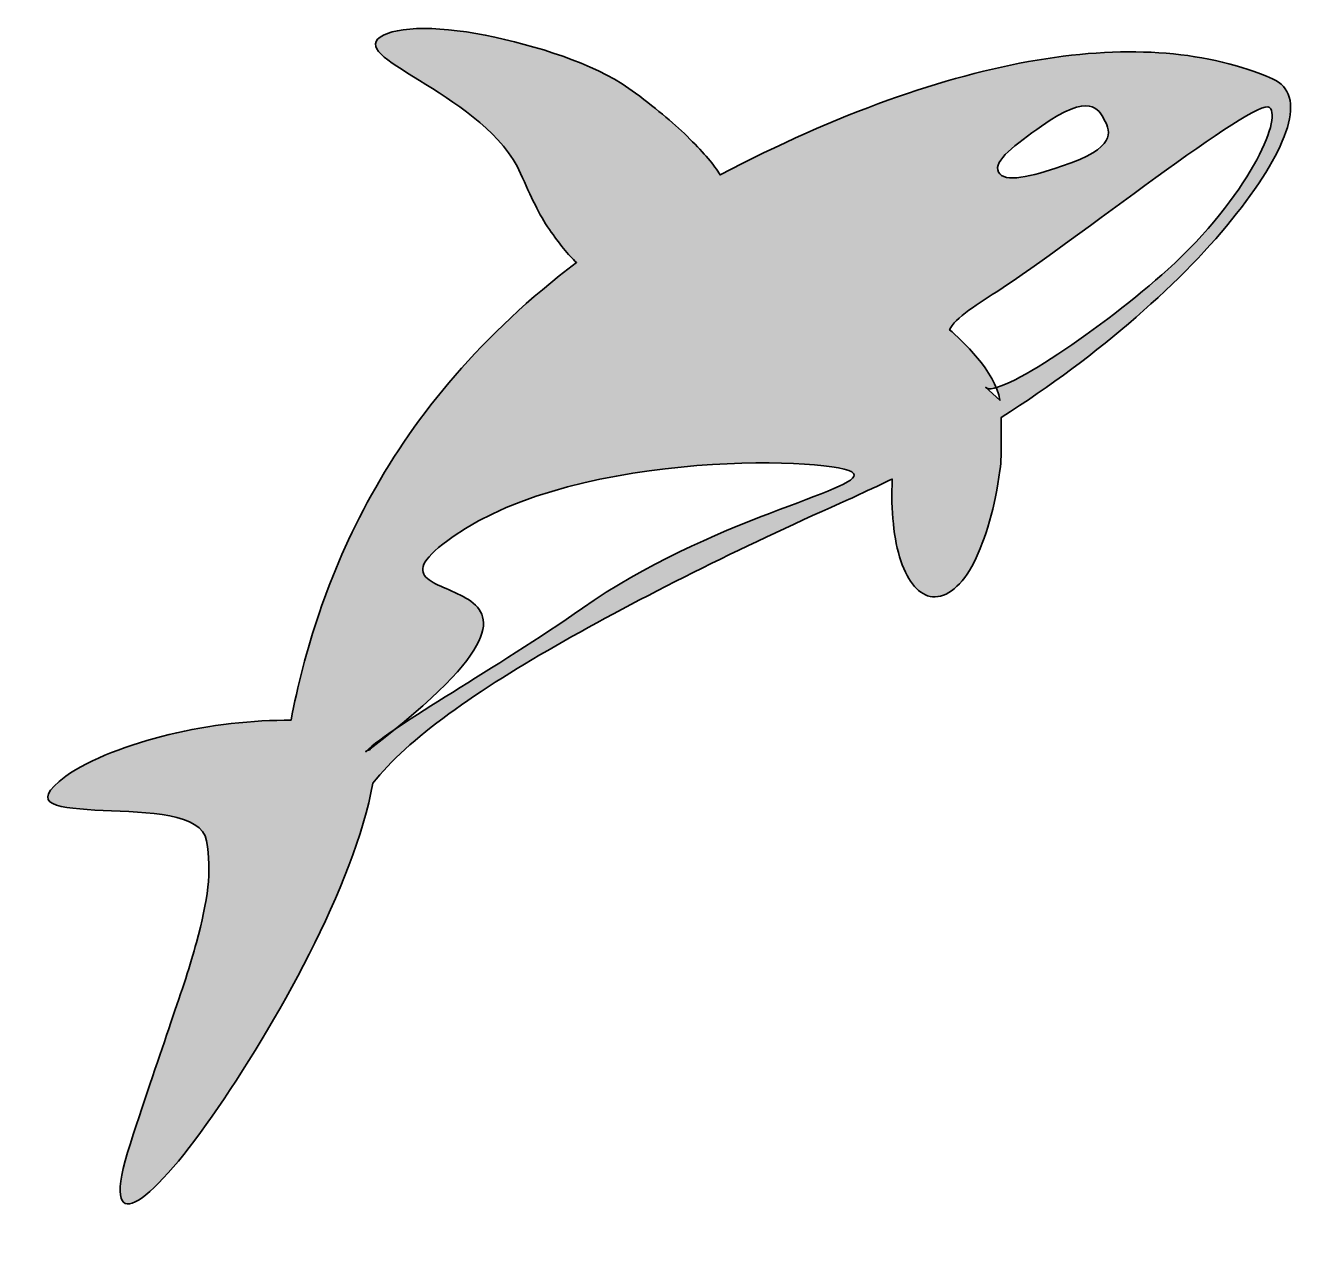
# Model space of a CAD drawing. Header units: inches. Extents: x 2.8 to 92.2, y 30.1 to 115.1.
import ezdxf

# ---------------------------------------------------------------- set-up
doc = ezdxf.new("R2010")
doc.units = ezdxf.units.IN
doc.header["$MEASUREMENT"] = 0
doc.layers.add('Layer 1', color=7, linetype='Continuous')

msp = doc.modelspace()

# ---------------------------------------------------------------- hatches: boundary and pattern name
at = {"layer": 'Layer 1', "true_color": 0xffffff}
h = msp.add_hatch(color=7, dxfattribs=at)
h.dxf.hatch_style = 2
edge = h.paths.add_edge_path()
edge.add_spline(control_points=[(89.7, 111.4), (85.3, 113.3), (79.8, 113.8), (73.3, 112.7), (66.8, 111.6), (59.4, 109), (51.2, 104.7), (50.8, 105.4), (50.1, 106.2), (49.1, 107.2), (48.1, 108.2), (46.9, 109.2), (45.3, 110.4), (43, 112.2), (39.1, 113.5), (35.5, 114.3), (31.9, 115.1), (28.6, 115.1), (27.5, 114.3), (26.4, 113.5), (28.3, 112.5), (30.7, 111), (33.1, 109.5), (36.1, 107.5), (37.3, 104.8), (38, 103.2), (38.6, 101.9), (39.3, 100.9), (40, 99.9), (40.6, 99.1), (41.2, 98.6), (34.6, 93.6), (30, 88), (26.9, 82.4), (23.8, 76.8), (22.2, 71.4), (21.3, 66.7), (18.7, 66.7), (15.6, 66.4), (12.8, 65.7), (10, 65), (7.3, 64), (5.6, 62.8), (2.8, 60.7), (5.1, 60.6), (8.2, 60.4), (11.3, 60.3), (15.1, 60.2), (15.4, 58.3), (15.8, 56.1), (15.5, 54.2), (14.7, 51.2), (13.9, 48.2), (12.3, 44), (10.1, 37.2), (7.8, 30.1), (11.4, 32.8), (15.8, 39.1), (20.2, 45.4), (25.7, 55.2), (27, 62.3), (29.4, 65.4), (34.3, 68.8), (40.3, 72.2), (46.3, 75.6), (53.4, 79.1), (60.2, 82.1), (60.7, 82.3), (61.2, 82.6), (61.7, 82.8), (62.2, 83), (62.7, 83.3), (63.2, 83.5), (63.1, 81.3), (63.3, 79.3), (63.8, 77.8), (64.3, 76.3), (65.1, 75.4), (66, 75.3), (67, 75.2), (68.1, 76.1), (68.9, 77.7), (69.7, 79.3), (70.4, 81.6), (70.7, 84.1), (70.8, 84.8), (70.8, 85.4), (70.8, 86), (70.8, 86.6), (70.8, 87.2), (70.8, 87.8), (77.6, 92.1), (83.6, 97.4), (87.2, 102), (90.8, 106.6), (92.2, 110.3), (89.7, 111.4)], knot_values=[0, 0, 0, 0, 1, 1, 1, 2, 2, 2, 3, 3, 3, 4, 4, 4, 5, 5, 5, 6, 6, 6, 7, 7, 7, 8, 8, 8, 9, 9, 9, 10, 10, 10, 11, 11, 11, 12, 12, 12, 13, 13, 13, 14, 14, 14, 15, 15, 15, 16, 16, 16, 17, 17, 17, 18, 18, 18, 19, 19, 19, 20, 20, 20, 21, 21, 21, 22, 22, 22, 23, 23, 23, 24, 24, 24, 25, 25, 25, 26, 26, 26, 27, 27, 27, 28, 28, 28, 29, 29, 29, 30, 30, 30, 31, 31, 31, 32, 32, 32, 32], degree=3, periodic=1)
edge = h.paths.add_edge_path()
edge.add_spline(control_points=[(41.6, 74.5), (35.6, 70.3), (28.5, 66.4), (26.5, 64.5), (26.5, 64.5), (26.5, 64.5), (26.5, 64.5), (26.5, 64.6), (26.9, 64.6), (26.8, 64.7), (45.5, 79), (24, 73.5), (32.6, 79.5), (41.4, 85.7), (59.8, 85), (60.5, 83.9), (61.3, 82.8), (50.4, 80.7), (41.6, 74.5)], knot_values=[0, 0, 0, 0, 1, 1, 1, 2, 2, 2, 3, 3, 3, 4, 4, 4, 5, 5, 5, 6, 6, 6, 6], degree=3, periodic=1)
edge = h.paths.add_edge_path()
edge.add_spline(control_points=[(73.6, 108.1), (77, 110.5), (77.6, 109.3), (78, 108.5), (78.4, 107.7), (78.9, 106.6), (75, 105.3), (72.9, 104.6), (71, 104.1), (70.6, 104.9), (70.2, 105.7), (71.8, 106.8), (73.6, 108.1)], knot_values=[0, 0, 0, 0, 1, 1, 1, 2, 2, 2, 3, 3, 3, 4, 4, 4, 4], degree=3, periodic=1)
edge = h.paths.add_edge_path()
edge.add_spline(control_points=[(69.7, 89.9), (69.7, 89.9), (70.7, 89), (70.7, 89), (70.4, 91), (68, 93.2), (67.2, 93.9), (67.5, 94.7), (69.3, 95.8), (70.7, 96.7), (75.5, 99.8), (88.6, 110.2), (89.5, 109.4), (90.4, 108.6), (88, 103.2), (82.4, 98.1), (78.1, 94.2), (70.5, 89), (69.7, 89.9)], knot_values=[0, 0, 0, 0, 1, 1, 1, 2, 2, 2, 3, 3, 3, 4, 4, 4, 5, 5, 5, 6, 6, 6, 6], degree=3, periodic=1)

# ---------------------------------------------------------------- linework, layer by layer
at = {"layer": 'Layer 1', "color": 7, "lineweight": 35, "true_color": 0xffffff}
for points, knots in [([(89.7, 111.4), (85.3, 113.3), (79.8, 113.8), (73.3, 112.7), (66.8, 111.6), (59.4, 109), (51.2, 104.7), (50.8, 105.4), (50.1, 106.2), (49.1, 107.2), (48.1, 108.2), (46.9, 109.2), (45.3, 110.4), (43, 112.2), (39.1, 113.5), (35.5, 114.3), (31.9, 115.1), (28.6, 115.1), (27.5, 114.3), (26.4, 113.5), (28.3, 112.5), (30.7, 111), (33.1, 109.5), (36.1, 107.5), (37.3, 104.8), (38, 103.2), (38.6, 101.9), (39.3, 100.9), (40, 99.9), (40.6, 99.1), (41.2, 98.6), (34.6, 93.6), (30, 88), (26.9, 82.4), (23.8, 76.8), (22.2, 71.4), (21.3, 66.7), (18.7, 66.7), (15.6, 66.4), (12.8, 65.7), (10, 65), (7.3, 64), (5.6, 62.8), (2.8, 60.7), (5.1, 60.6), (8.2, 60.4), (11.3, 60.3), (15.1, 60.2), (15.4, 58.3), (15.8, 56.1), (15.5, 54.2), (14.7, 51.2), (13.9, 48.2), (12.3, 44), (10.1, 37.2), (7.8, 30.1), (11.4, 32.8), (15.8, 39.1), (20.2, 45.4), (25.7, 55.2), (27, 62.3), (29.4, 65.4), (34.3, 68.8), (40.3, 72.2), (46.3, 75.6), (53.4, 79.1), (60.2, 82.1), (60.7, 82.3), (61.2, 82.6), (61.7, 82.8), (62.2, 83), (62.7, 83.3), (63.2, 83.5), (63.1, 81.3), (63.3, 79.3), (63.8, 77.8), (64.3, 76.3), (65.1, 75.4), (66, 75.3), (67, 75.2), (68.1, 76.1), (68.9, 77.7), (69.7, 79.3), (70.4, 81.6), (70.7, 84.1), (70.8, 84.8), (70.8, 85.4), (70.8, 86), (70.8, 86.6), (70.8, 87.2), (70.8, 87.8), (77.6, 92.1), (83.6, 97.4), (87.2, 102), (90.8, 106.6), (92.2, 110.3), (89.7, 111.4)], [0, 0, 0, 0, 1, 1, 1, 2, 2, 2, 3, 3, 3, 4, 4, 4, 5, 5, 5, 6, 6, 6, 7, 7, 7, 8, 8, 8, 9, 9, 9, 10, 10, 10, 11, 11, 11, 12, 12, 12, 13, 13, 13, 14, 14, 14, 15, 15, 15, 16, 16, 16, 17, 17, 17, 18, 18, 18, 19, 19, 19, 20, 20, 20, 21, 21, 21, 22, 22, 22, 23, 23, 23, 24, 24, 24, 25, 25, 25, 26, 26, 26, 27, 27, 27, 28, 28, 28, 29, 29, 29, 30, 30, 30, 31, 31, 31, 32, 32, 32, 32]), ([(69.7, 89.9), (69.7, 89.9), (70.7, 89), (70.7, 89), (70.4, 91), (68, 93.2), (67.2, 93.9), (67.5, 94.7), (69.3, 95.8), (70.7, 96.7), (75.5, 99.8), (88.6, 110.2), (89.5, 109.4), (90.4, 108.6), (88, 103.2), (82.4, 98.1), (78.1, 94.2), (70.5, 89), (69.7, 89.9)], [0, 0, 0, 0, 1, 1, 1, 2, 2, 2, 3, 3, 3, 4, 4, 4, 5, 5, 5, 6, 6, 6, 6]), ([(73.6, 108.1), (77, 110.5), (77.6, 109.3), (78, 108.5), (78.4, 107.7), (78.9, 106.6), (75, 105.3), (72.9, 104.6), (71, 104.1), (70.6, 104.9), (70.2, 105.7), (71.8, 106.8), (73.6, 108.1)], [0, 0, 0, 0, 1, 1, 1, 2, 2, 2, 3, 3, 3, 4, 4, 4, 4]), ([(41.6, 74.5), (35.6, 70.3), (28.5, 66.4), (26.5, 64.5), (26.5, 64.5), (26.5, 64.5), (26.5, 64.5), (26.5, 64.6), (26.9, 64.6), (26.8, 64.7), (45.5, 79), (24, 73.5), (32.6, 79.5), (41.4, 85.7), (59.8, 85), (60.5, 83.9), (61.3, 82.8), (50.4, 80.7), (41.6, 74.5)], [0, 0, 0, 0, 1, 1, 1, 2, 2, 2, 3, 3, 3, 4, 4, 4, 5, 5, 5, 6, 6, 6, 6])]:
    msp.add_open_spline(points, degree=3, knots=knots, dxfattribs=at)

doc.saveas('drawing.dxf')
